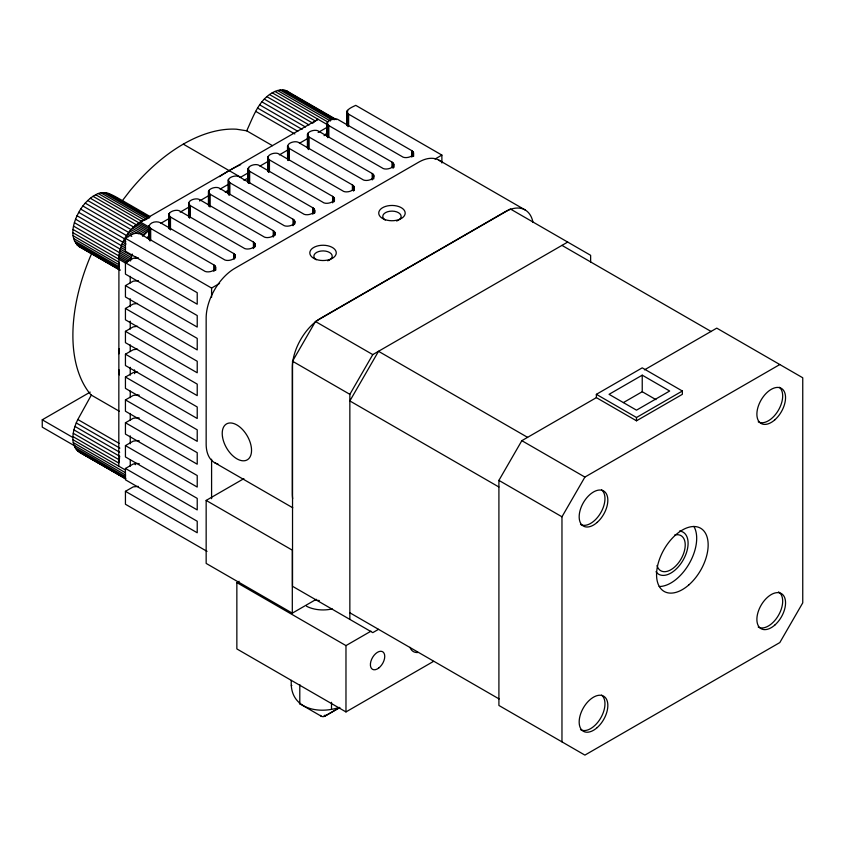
<?xml version="1.0" encoding="UTF-8"?>
<svg xmlns="http://www.w3.org/2000/svg" width="845" height="845" viewBox="0 0 845 845"><rect width="100%" height="100%" fill="white"/><g stroke="black" fill="none" stroke-linecap="round" stroke-linejoin="round"><path stroke-width="1.27" d="M120.106 270.199L78.712 246.307C67.843 236.663 74.159 219.51 80.676 209.074C84.532 203.275 89.485 198.015 95.707 194.751C104.864 189.005 114.445 196.325 122.43 200.571L130.109 190.621A156.061 90.098 -60 0 1 236.484 129.211L246.698 130.806C252.718 118.015 257.45 103.164 269.523 94.545L315.386 121.025L318.079 119.282L141.58 221.232C127.458 229.291 117.994 245.863 118.923 262.172L118.796 466.176M125.757 478.935L79.662 452.328C68.846 445.072 73.008 429.249 77.825 419.511L91.323 395.101L90.077 393.844A156.272 90.225 -60 0 1 90.077 257.155L92.052 252.75M119.589 457.504L118.796 463.06L72.934 436.58M149.069 225.573L149.069 239.547L148.995 226.09C150.494 221.897 156.8 220.788 160.497 222.784L223.671 259.257C227.389 262.584 239.61 258.486 233.653 253.5L170.479 217.017C165.081 212.37 176.763 208.314 180.291 211.356L243.466 247.828C247.184 251.155 259.394 247.057 253.447 242.071L190.262 205.599C184.865 200.941 196.558 196.896 200.085 199.927L263.26 236.399C266.978 239.726 279.188 235.628 273.231 230.643L210.056 194.17C204.659 189.512 216.352 185.467 219.88 188.498L283.054 224.971C286.772 228.298 298.982 224.2 293.025 219.214L229.851 182.742C224.453 178.084 236.146 174.038 239.674 177.07L302.848 213.542C306.566 216.88 318.776 212.771 312.819 207.785L249.645 171.313C244.247 166.655 255.94 162.61 259.468 165.641L322.642 202.113C326.36 205.451 338.57 201.353 332.613 196.357L269.439 159.885C264.041 155.226 275.734 151.181 279.262 154.212L342.436 190.685C346.144 194.023 358.364 189.924 352.407 184.928L289.233 148.456C283.836 143.798 295.528 139.752 299.056 142.784L362.23 179.256C365.938 182.594 378.159 178.496 372.201 173.5L309.027 137.027C303.63 132.369 315.322 128.324 318.85 131.355L382.024 167.828C385.732 171.165 397.953 167.067 391.995 162.071L328.821 125.599C323.424 120.941 335.116 116.895 338.644 119.927L401.819 156.41C405.526 159.737 417.747 155.638 411.79 150.642L348.615 114.17C343.186 110.357 353.548 106.544 355.734 105.35L441.882 155.089L441.882 162.99M168.789 227.601L169.412 226.09M208.377 204.743L209 203.233M228.171 193.315L228.446 192.29M248.029 181.369L247.955 168.958M267.749 170.458L268.383 168.947M287.617 158.511L287.543 146.1M327.205 122.726L327.205 136.7L327.416 135.147M130.774 260.059L132.264 254.039M378.518 629.324L372.782 632.641L292.528 586.303L292.528 361.227L315.46 321.512L510.369 208.979L590.634 255.317L590.634 261.929M349.851 619.396L349.851 394.33L372.782 354.604L567.703 242.071M644.481 369.856L716.761 328.135L802.75 377.778L802.75 602.855L779.819 642.57L584.898 755.103L498.909 705.459L498.909 480.382L521.84 440.667L596.369 397.636L636.496 420.81L682.359 394.33L682.359 391.013L642.232 367.85L596.369 394.33L596.369 397.636M561.967 741.868L561.967 516.791L584.898 477.076L779.819 364.533M307.971 146.09L307.411 148.129L307.411 134.154M347.559 123.243L346.999 125.271L346.999 111.297M137.534 223.714L149.005 230.336L142.552 236.22M314.509 121.733L312.745 123.138L266.883 96.668M269.523 94.545C274.403 91.049 281.068 88.271 286.92 91.038L336.373 119.599M207.046 551.373L125.44 504.254L125.44 491.315L197.223 532.762L197.223 521.249L125.44 479.802L125.44 468.468L197.223 509.915L197.223 498.392L125.44 456.944L125.44 445.611L197.223 487.058L197.223 475.545L125.44 434.087L125.44 422.753L197.223 464.201L197.223 452.688L125.44 411.24L125.44 399.896L197.223 441.343L197.223 429.83L125.44 388.383L125.44 377.039L197.223 418.486L197.223 406.973L125.44 365.526L125.44 354.182L197.223 395.629L197.223 384.116L125.44 342.669L125.44 331.325L197.223 372.782L197.223 361.259L125.44 319.811L125.44 308.478L197.223 349.925L197.223 338.401L125.44 296.954L125.44 285.621L197.223 327.068L197.223 315.555L125.44 274.107L125.44 262.763L197.223 304.211L197.223 292.697L125.44 251.25L125.44 238.322C129.697 235.586 135.401 231.266 140.714 234.202L203.888 270.675C207.595 274.012 219.816 269.914 213.859 264.918L150.685 228.446L148.995 226.09M160.814 223.312L169.929 218.052M180.196 212.127L189.312 206.867M199.578 200.941L208.694 195.67M220.101 189.09L228.076 184.485M247.458 173.288L240.624 177.239L183.291 144.146M259.996 166.053L267.981 161.448M279.378 154.857L287.363 150.252M299.901 143.016L307.886 138.4M318.142 132.485L327.268 127.215M125.44 262.763L133.246 258.306L138.411 257.841M125.44 285.621L133.246 281.163L138.411 280.698M125.44 308.478L133.246 304.02L137.534 303.429M125.44 331.325L133.246 326.878L137.534 326.286M125.44 238.322L211.588 288.06L219.563 283.445M435.048 159.04L441.882 155.089M125.44 354.182L133.246 349.735L137.534 349.143M74.983 446.054L42.25 427.147L42.25 419.796L90.214 392.101M125.44 377.039L133.246 372.592L137.534 371.99M125.44 399.896L133.246 395.449L137.534 394.847M125.44 422.753L133.246 418.296L137.534 417.705M125.44 445.611L133.246 441.153L137.534 440.562M125.44 468.468L133.246 464.011L137.534 463.419M125.44 491.315L133.246 486.868L138.411 486.393M316.315 599.295L292.307 613.153L206.159 563.414L206.159 500.42L243.888 478.64M433.506 661.392L345.975 711.923L236.853 648.918L236.853 582.606L239.135 581.297M642.232 375.169L609.055 394.33L636.496 410.163L669.673 391.013L642.232 375.169L642.232 391.721L623.43 402.579M596.369 394.33L636.496 417.493L682.359 391.013M236.853 582.606L345.975 645.601L370.987 631.162M324.733 716.233L339.859 707.497L324.501 716.349M145.995 219.594L141.58 221.232L95.707 194.751M339.289 707.413C317.435 714.659 289.307 708.469 291.303 680.383M291.303 685.517L291.852 685.506M146.639 237.656L149.174 238.322M314.509 600.098L319.378 600.541M138.411 394.974L139.256 395.175M138.411 417.831L139.256 418.032M138.411 440.678L139.256 440.879M138.411 463.535L139.256 463.736M79.662 452.328L125.588 478.428M78.712 246.307L119.832 269.904M438.967 160.191L525.115 209.93M561.967 245.388L711.247 331.567M284.839 90.257L335.423 119.462M290.342 93.848L292.592 95.147M300.461 99.689L302.711 100.988M304.961 102.287L307.21 103.586M319.568 110.727L326.318 114.614M282.557 89.897L334.271 119.747M280.117 89.982L331.832 119.832M277.561 90.499L330.395 121.004M274.91 91.44L327.744 121.944M272.217 92.802L327.459 124.701M264.316 99.108L309.059 124.944M261.876 101.844L305.499 127.025M259.595 104.822L302.109 129.369M257.524 108.012L297.789 131.26M255.676 111.35L294.831 133.954M246.698 130.806L272.428 145.657M642.232 391.721L655.952 399.643M122.43 200.571L150.389 216.721M108.044 193.273L149.438 217.176M105.868 192.702L149.491 217.894M103.502 192.565L148.245 218.401M527.576 437.351L378.518 351.298L349.851 400.942L498.909 487.005M100.999 192.871L146.861 219.351M98.39 193.6L144.252 220.08M315.46 321.512L372.782 354.604M521.84 440.667L584.898 477.076M140.228 221.96L149.607 227.379M93.013 196.315L149.301 228.805M147.674 231.34L90.341 198.248M134.883 225.826L146.354 232.449M145.055 233.632L87.732 200.529M132.327 228.266L143.787 234.889M138.39 233.822L85.218 203.127M129.887 231.002L134.049 233.41M131.862 234.287L82.863 205.99M127.606 233.991L131.778 236.389M80.676 209.074L128.641 236.769M78.712 212.348L124.595 238.829M123.687 240.508L125.768 241.712M76.99 215.739L126 244.025M122.102 243.941L125.229 245.747M75.554 219.204L125.599 248.092M120.803 247.427L124.965 249.824M74.402 222.679L131.736 255.781M119.81 250.891L131.271 257.514M73.568 226.122L130.901 259.225M119.134 254.292L130.605 260.915M73.061 229.481L128.313 261.369M118.796 257.577L127.141 262.394M72.892 232.681L126.053 263.376M292.528 361.227L349.851 394.33M498.909 480.382L561.967 516.791M73.061 235.692L118.923 262.172L119.43 264.939L73.568 238.459M74.402 240.941L119.145 266.777M75.554 243.096L119.177 268.287M76.99 244.892L119.504 269.439M214.577 462.637L292.782 507.792M91.323 395.101L119.293 411.24M77.825 419.511L119.208 443.403M76.24 422.944L119.863 448.125M206.159 500.42L292.307 550.158L292.307 613.153M74.941 426.419L119.684 452.255M73.948 429.894L119.81 456.363M73.272 433.295L119.134 459.775M42.25 419.796L72.733 437.393M72.934 439.696L125.049 469.788M73.272 442.59L124.986 472.439M73.948 445.22L125.651 475.07M74.941 447.544L125.525 476.749M76.24 449.519L125.694 478.08M77.825 451.124L125.028 478.386M349.851 612.783L499.131 698.963M299.394 703.568L321.396 716.296M286.92 91.038L288.758 92.242M188.583 216.172L188.646 202.726M130.225 276.326L130.225 282.927M130.225 298.75L130.236 306.661M130.236 321.163L130.236 329.075M130.236 344.897L130.236 351.488M130.246 367.311L130.246 375.222M130.246 391.045L130.246 397.636M130.257 413.458L130.257 420.049M130.257 435.872L130.257 443.783M130.267 459.606L130.267 466.197M636.496 417.493L636.496 420.81M413.596 152.691L413.596 156.441M413.363 152.132L413.363 156.008M412.973 151.593L412.973 155.469M412.445 151.086L412.445 156.262M411.79 150.642L411.79 157.117M393.802 164.12L393.886 167.289M393.569 163.55L393.569 167.437M393.178 163.011L393.178 168.187M392.65 162.515L392.65 167.69M391.995 162.071L391.995 167.247M373.775 174.978L373.775 178.865M373.384 174.44L373.384 178.327M372.856 173.943L372.856 179.119M372.201 173.5L372.201 179.964M354.213 186.977L354.298 190.146M353.981 186.407L353.981 190.294M353.59 185.868L353.59 191.044M353.062 185.372L353.062 190.547M352.407 184.928L352.407 190.104M348.615 114.17L348.615 125.81M348.024 113.779L348.024 126.708M347.559 110.315L347.559 124.965M347.211 110.79L347.211 125.778M345.975 645.601L345.975 711.923M334.419 198.406L334.419 200.994M334.187 197.836L334.187 201.712M333.796 197.297L333.796 201.173M333.268 196.8L333.268 201.976M332.613 196.357L332.613 202.821M331.504 702.311L331.504 708.733M328.821 125.599L328.821 137.239M328.23 125.208L328.23 136.837M327.765 124.754L327.765 137.693M327.416 122.219L327.416 135.908A11.798 6.813 -60 0 0 324.966 134.978M327.131 123.243L327.131 136.182M314.71 210.416L314.71 213.003M314.625 209.835L314.625 212.422M314.393 209.264L314.393 213.141M314.002 208.726L314.002 212.602M313.474 208.229L313.474 213.405M312.819 207.785L312.819 214.25M309.027 137.027L309.027 148.667M308.436 136.637L308.436 149.565M307.971 133.161L307.971 147.822M307.622 133.647L307.622 148.635M299.795 684.566L299.795 703.822M294.831 221.263L294.831 223.851M294.599 220.693L294.599 223.281M294.218 220.154L294.218 224.031M293.69 219.658L293.69 224.833M293.025 219.214L293.025 225.678M289.233 148.456L289.233 160.096M288.652 148.055L288.652 159.694M288.177 147.611L288.177 160.539M287.828 147.136L287.828 160.064M287.617 145.583L287.617 159.557M275.047 232.692L275.047 235.269M274.805 232.121L274.805 234.709M274.424 231.583L274.424 235.459M273.896 231.086L273.896 236.251M273.231 230.643L273.231 237.107M269.439 159.885L269.439 171.524M268.858 159.483L268.858 172.412M268.383 159.04L268.383 171.968M268.034 156.505L268.034 171.493M267.823 157.012L267.823 170.986M255.253 244.12L255.253 246.698M255.01 243.55L255.01 246.138M254.63 243.011L254.63 246.888M254.102 242.515L254.102 247.68M253.447 242.071L253.447 248.536M249.645 171.313L249.645 182.953M249.064 170.912L249.064 182.552M248.588 167.447L248.588 170.035M248.588 170.468L248.588 183.397M248.24 169.982L248.24 182.921M248.029 168.44L248.029 182.404M235.216 254.979L235.216 257.567M234.836 254.44L234.836 258.316M234.308 253.944L234.308 259.109M233.653 253.5L233.653 258.665M229.851 182.742L229.851 194.371M229.27 182.34L229.27 195.269M228.794 181.897L228.794 194.825M228.446 179.362L228.446 194.339M228.234 179.869L228.234 193.832M215.665 266.967L215.739 270.136M215.433 266.397L215.433 270.284M215.042 265.858L215.042 269.745M214.514 265.362L214.514 270.537M213.859 264.918L213.859 271.382M211.588 288.06L211.588 297.271M211.588 459.205L211.588 498.698M210.056 194.17L210.056 207.099M209.475 193.769L209.475 205.409M209 190.305L209 206.254M208.652 190.79L208.652 205.768M208.44 191.297L208.44 205.261M190.262 205.599L190.262 217.228M189.681 205.198L189.681 218.126M189.206 204.754L189.206 217.683M188.857 204.268L188.857 217.197M170.479 217.017L170.479 229.956M169.887 216.626L169.887 228.266M169.412 213.162L169.412 229.111M169.063 213.637L169.063 228.625M168.852 214.144L168.852 228.118M150.685 228.446L150.685 240.086M150.093 228.055L150.093 240.983M149.618 227.601L149.618 240.54L149.28 227.125M134.672 373.659A150.252 86.75 -60 0 1 134.513 369.899M225.288 192.269A150.104 86.665 -60 0 1 227.316 190.78M243.951 180.27A150.104 86.665 -60 0 1 248.398 177.968M219.563 176.647A156.061 90.098 -60 0 1 240.698 164.648M135.453 258.359A23.586 13.615 -60 0 1 135.834 256.595M147.548 237.128A23.586 13.615 -60 0 1 149.607 235.48M324.068 135.675A23.586 13.615 -60 0 1 327.459 132.802M119.367 374.884A156.262 90.214 -60 0 1 118.976 369.783M118.976 353.78A156.262 90.214 -60 0 1 119.325 348.668M135.306 464.708A23.586 13.615 -60 0 1 135.633 462.954M693.872 526.403A36.483 21.062 -60 0 1 689.14 563.731A36.483 21.062 -60 0 1 659.174 586.504M679.496 531.04A24.325 14.038 -60 0 1 683.056 560.224A24.325 14.038 -60 0 1 655.995 571.727M601.608 489.878A20.269 11.703 -60 0 1 600.32 513.475A20.269 11.703 -60 0 1 580.504 524.418M779.333 387.274A20.269 11.703 -60 0 1 778.034 410.871A20.269 11.703 -60 0 1 758.218 421.813M601.608 695.097A20.269 11.703 -60 0 1 600.32 718.683A20.269 11.703 -60 0 1 580.504 729.626M778.488 591.912A20.269 11.703 -60 0 1 778.488 615.318A20.269 11.703 -60 0 1 758.218 627.022M674.606 535.075A20.269 11.703 -60 0 1 681.028 559.052A20.269 11.703 -60 0 1 657.051 565.474M292.666 498.772A40.613 23.449 -60 0 1 292.307 493.786L292.307 367.786A40.613 23.449 -60 0 1 321.026 318.047L504.814 211.937A40.613 23.449 -60 0 1 532.973 222.372M217.999 464.042A40.613 23.449 -60 0 1 206.159 444.047L206.159 318.047A40.613 23.449 -60 0 1 234.878 268.309L418.666 162.198A40.613 23.449 -60 0 1 440.974 161.606M316.273 259.785A9.179 5.302 0 0 1 316.738 252.349A9.179 5.302 0 0 1 329.613 252.507A9.179 5.302 0 0 1 329.529 259.954M328.948 260.26A9.179 5.302 0 0 1 327.68 260.778M385.193 219.996A9.179 5.302 0 0 1 385.647 212.56A9.179 5.302 0 0 1 398.534 212.718A9.179 5.302 0 0 1 398.449 220.165M397.868 220.46A9.179 5.302 0 0 1 396.601 220.989M325.441 715.282A2.44 1.405 0 0 1 323.086 716.644A2.44 1.405 0 0 1 320.582 715.366M324.427 715.261A1.426 0.824 0 0 1 324.089 715.768M332.254 608.886A24.368 14.069 0 0 1 306.524 606.224M418.159 652.477A20.301 11.724 -60 0 1 409.973 647.344M597.214 522.358A20.269 11.703 -60 0 0 603.636 490.966A20.269 11.703 -60 0 0 579.659 512.228A20.269 11.703 -60 0 0 597.214 522.358M774.928 419.754A20.269 11.703 -60 0 0 781.35 388.362A20.269 11.703 -60 0 0 757.373 409.624A20.269 11.703 -60 0 0 774.928 419.754M597.214 727.577A20.269 11.703 -60 0 0 603.636 696.174A20.269 11.703 -60 0 0 579.659 717.437A20.269 11.703 -60 0 0 597.214 727.577M774.928 624.973A20.269 11.703 -60 0 0 781.35 593.57A20.269 11.703 -60 0 0 757.373 614.833A20.269 11.703 -60 0 0 774.928 624.973M689.034 584.74A36.483 21.062 -60 0 0 700.6 528.22A36.483 21.062 -60 0 0 657.442 566.499A36.483 21.062 -60 0 0 689.034 584.74M222.51 436.928A20.734 11.967 60 0 0 246.571 460.187A20.734 11.967 60 0 0 241.575 428.563A20.734 11.967 60 0 0 222.51 436.928M316.178 259.426A13.235 7.647 0 0 0 336.268 253.046A13.235 7.647 0 0 0 316.664 246.191A13.235 7.647 0 0 0 316.178 259.426M385.098 219.637A13.235 7.647 0 0 0 405.188 213.257A13.235 7.647 0 0 0 385.584 206.402A13.235 7.647 0 0 0 385.098 219.637M378.676 668.078A10.151 5.862 -60 0 0 383.155 652.097A10.151 5.862 -60 0 0 370.87 661.413A10.151 5.862 -60 0 0 378.676 668.078"/></g></svg>
